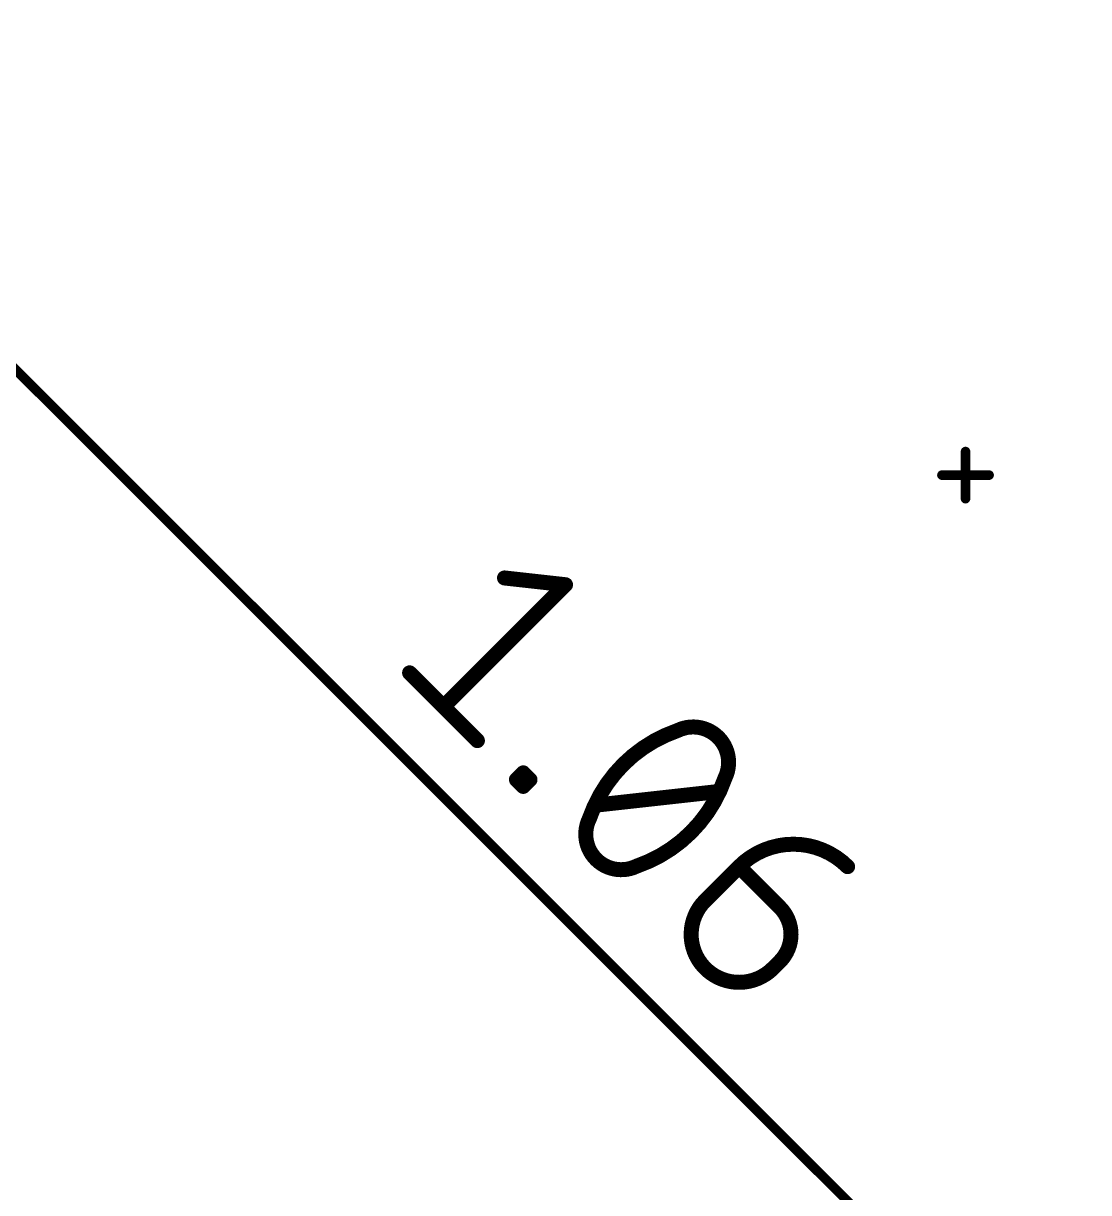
# Model space of a CAD drawing. Extents: x -17 to 92, y -61 to 85.
# Drawn here: x 15.18 to 29.61, y 18.22 to 34.06 of the extents above; entities that cross this region are included whole.
import ezdxf

# ---------------------------------------------------------------- set-up
doc = ezdxf.new("R2010")
doc.units = 0
for name, color, linetype in [('1', 12, 'CONTINUOUS'), ('16', 132, 'CONTINUOUS'), ('20', 31, 'CONTINUOUS'), ('21', 41, 'CONTINUOUS'), ('47', 253, 'CONTINUOUS')]:
    doc.layers.add(name, color=color, linetype=linetype)

msp = doc.modelspace()

# ---------------------------------------------------------------- linework, layer by layer
at = {"layer": '1', "const_width": 0.2032}
for points in [[(27.94, 54.991, 0.4142), (0.889, 27.94)], [(0.889, 27.94, 2.4102), (28.0035, 54.991)], [(27.94, 52.705, 2.4142), (52.705, 27.94)], [(52.705, 27.94, 0.4142), (27.94, 52.705)]]:
    msp.add_lwpolyline(points, format="xyb", dxfattribs=at)
at = {"layer": '16', "const_width": 0.2032}
for points in [[(27.8765, 54.991, 2.4102), (54.991, 27.94)], [(54.991, 27.94, 0.4142), (27.94, 54.991)]]:
    msp.add_lwpolyline(points, format="xyb", dxfattribs=at)
at = {"layer": '20', "const_width": 0.2032}
for points in [[(24.13, 49.911, 0.3201), (5.969, 31.75)], [(5.969, 24.13, 0.3201), (24.13, 5.969)]]:
    msp.add_lwpolyline(points, format="xyb", dxfattribs=at)
at = {"layer": '21', "const_width": 0.2032}
for points in [[(27.94, 0.889, 1), (27.94, 54.991, 1), (27.94, 0.889)], [(27.94, 5.715, 1), (27.94, 50.165, 1), (27.94, 5.715)]]:
    msp.add_lwpolyline(points, format="xyb", dxfattribs=at)
at = {"layer": '47'}
for points, const_width in [([(12.746, 31.704), (31.704, 12.746)], 0.13), ([(27.94, 27.6208), (27.94, 28.2592)], 0.13), ([(27.94, 27.6208), (27.94, 28.2592)], 0.13), ([(27.6208, 27.94), (28.2592, 27.94)], 0.13), ([(27.6208, 27.94), (28.2592, 27.94)], 0.13), ([(21.6986, 26.5473), (22.5248, 26.4555)], 0.2032), ([(22.5248, 26.4555), (20.8724, 24.8032)], 0.2032), ([(20.4134, 25.2622), (21.3314, 24.3442)], 0.2032), ([(21.8599, 23.8156), (21.9517, 23.9074)], 0.2032), ([(21.9517, 23.7238), (21.8599, 23.8156)], 0.2032), ([(21.9517, 23.9074), (22.0435, 23.8156)], 0.2032), ([(22.0435, 23.8156), (21.9517, 23.7238)], 0.2032), ([(22.9393, 23.4706), (24.5916, 23.6542)], 0.2032), ([(24.4156, 22.1779), (24.8746, 22.6369)], 0.2032), ([(24.8746, 22.6369), (25.4254, 22.0861)], 0.2032), ([(25.4254, 21.3517), (25.3336, 21.2599)], 0.2032)]:
    msp.add_lwpolyline(points, dxfattribs=dict(at, const_width=const_width))
for points, const_width in [([(27.9725, 28.2592, 1), (27.9075, 28.2592)], 0.065), ([(27.9725, 28.2592, 1), (27.9075, 28.2592)], 0.065), ([(27.6208, 27.9725, 1), (27.6208, 27.9075)], 0.065), ([(27.6208, 27.9725, 1), (27.6208, 27.9075)], 0.065), ([(28.2592, 27.9075, 1), (28.2592, 27.9725)], 0.065), ([(28.2592, 27.9075, 1), (28.2592, 27.9725)], 0.065), ([(27.9075, 27.6208, 1), (27.9725, 27.6208)], 0.065), ([(27.9075, 27.6208, 1), (27.9725, 27.6208)], 0.065), ([(21.7042, 26.5978, 1), (21.693, 26.4968)], 0.1016), ([(22.5607, 26.4196, 1), (22.4888, 26.4914)], 0.1016), ([(22.5191, 26.405, 1), (22.5304, 26.506)], 0.1016), ([(20.4493, 25.2981, 1), (20.3775, 25.2262)], 0.1016), ([(20.8365, 24.8391, 1), (20.9083, 24.7672)], 0.1016), ([(24.0409, 24.4804, 0.1139), (23.3065, 24.0214)], 0.2032), ([(24.0185, 24.5261, 1), (24.0632, 24.4348)], 0.1016), ([(24.5916, 24.3886, 0.3205), (24.0409, 24.4804)], 0.2032), ([(24.0574, 24.4324, 1), (24.0243, 24.5285)], 0.1016), ([(21.2955, 24.3082, 1), (21.3673, 24.3801)], 0.1016), ([(24.6834, 23.8378, 0.3205), (24.5916, 24.3886)], 0.2032), ([(24.6276, 24.4245, 1), (24.5557, 24.3527)], 0.1016), ([(24.5557, 24.3527, 1), (24.6276, 24.4245)], 0.1016), ([(23.3065, 24.0214, 0.1139), (22.8475, 23.2871)], 0.2032), ([(23.2705, 24.0574, 1), (23.3424, 23.9855)], 0.1016), ([(23.3424, 23.9855, 1), (23.2705, 24.0574)], 0.1016), ([(21.8959, 23.8515, 1), (21.824, 23.7797)], 0.1016), ([(21.9877, 23.9433, 1), (21.9158, 23.8715)], 0.1016), ([(21.9877, 23.8715, 1), (21.9158, 23.9433)], 0.1016), ([(22.0795, 23.7797, 1), (22.0076, 23.8515)], 0.1016), ([(24.2245, 23.1035, 0.1139), (24.6834, 23.8378)], 0.2032), ([(24.7315, 23.8213, 1), (24.6354, 23.8544)], 0.1016), ([(21.824, 23.8515, 1), (21.8959, 23.7797)], 0.1016), ([(21.9158, 23.7597, 1), (21.9877, 23.6879)], 0.1016), ([(21.9158, 23.6879, 1), (21.9877, 23.7597)], 0.1016), ([(22.0076, 23.7797, 1), (22.0795, 23.8515)], 0.1016), ([(24.6378, 23.8602, 1), (24.7291, 23.8155)], 0.1016), ([(24.5973, 23.6038, 1), (24.586, 23.7047)], 0.1016), ([(22.9337, 23.5211, 1), (22.9449, 23.4202)], 0.1016), ([(22.8475, 23.2871, 0.3205), (22.9393, 22.7363)], 0.2032), ([(22.7994, 23.3036, 1), (22.8955, 23.2705)], 0.1016), ([(22.8931, 23.2647, 1), (22.8018, 23.3094)], 0.1016), ([(23.4901, 22.6445, 0.1139), (24.2245, 23.1035)], 0.2032), ([(24.1885, 23.1394, 1), (24.2604, 23.0675)], 0.1016), ([(24.2604, 23.0675, 1), (24.1885, 23.1394)], 0.1016), ([(26.3434, 22.6369, 0.4142), (24.8746, 22.6369)], 0.2032), ([(22.9393, 22.7363, 0.3205), (23.4901, 22.6445)], 0.2032), ([(22.9752, 22.7722, 1), (22.9034, 22.7003)], 0.1016), ([(22.9034, 22.7003, 1), (22.9752, 22.7722)], 0.1016), ([(23.4735, 22.6925, 1), (23.5066, 22.5964)], 0.1016), ([(23.5124, 22.5988, 1), (23.4677, 22.6901)], 0.1016), ([(24.9105, 22.6728, 1), (24.8387, 22.601)], 0.1016), ([(24.8387, 22.6728, 1), (24.9105, 22.601)], 0.1016), ([(24.9105, 22.601, 1), (24.8387, 22.6728)], 0.1016), ([(26.3075, 22.601, 1), (26.3793, 22.6728)], 0.1016), ([(24.4156, 22.1779, 1), (25.3336, 21.2599)], 0.2032), ([(24.3797, 22.2138, 1), (24.4515, 22.142)], 0.1016), ([(24.4515, 22.142, 1), (24.3797, 22.2138)], 0.1016), ([(25.4254, 21.3517, 0.4142), (25.4254, 22.0861)], 0.2032), ([(25.4613, 22.122, 1), (25.3895, 22.0502)], 0.1016), ([(25.3895, 22.0502, 1), (25.4613, 22.122)], 0.1016), ([(25.3895, 21.3876, 1), (25.4613, 21.3158)], 0.1016), ([(25.4613, 21.3158, 1), (25.3895, 21.3876)], 0.1016), ([(25.2977, 21.2958, 1), (25.3695, 21.224)], 0.1016), ([(25.3695, 21.224, 1), (25.2977, 21.2958)], 0.1016)]:
    msp.add_lwpolyline(points, format="xyb", dxfattribs=dict(at, const_width=const_width))

doc.saveas('drawing.dxf')
